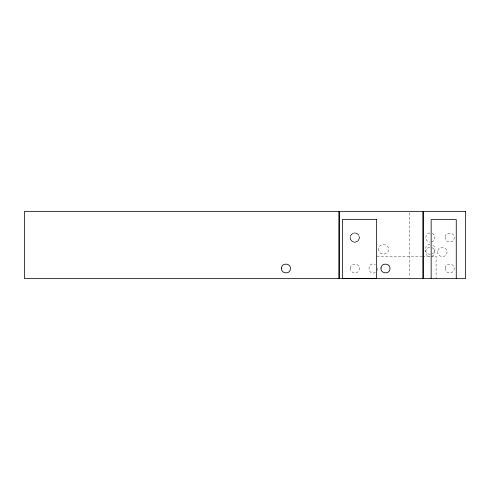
<?xml version="1.0" encoding="UTF-8"?>
<svg xmlns="http://www.w3.org/2000/svg" width="490" height="490" viewBox="0 0 490 490"><rect width="100%" height="100%" fill="white"/><g stroke="black" fill="none" stroke-linecap="round" stroke-linejoin="round"><path stroke-width="0.37" stroke-dasharray="2.45 1.84" d="M359.293 238.005L358.968 235.806M359.311 238.446L357.976 240.792M350.595 235.806L350.338 238.446M358.968 239.304L359.378 237.105L358.545 235.01M377.257 270.621L377.784 268.502L377.257 266.382M350.705 235.396L353.076 233.326M358.864 239.714L357.645 241.092M351.924 234.018C350.068 235.439 349.591 238.207 351.018 240.1M357.284 241.362L357.731 241.092M352.2 233.748L353.498 233.173M356.898 241.588L357.369 241.362M356.983 241.588L356.071 241.931M375.407 272.471C366.894 276.164 366.894 260.839 375.407 264.533M432.027 256.307C435.812 254.965 435.812 248.987 432.027 247.646M356.579 241.784L355.189 242.109M431.61 241.931C435.843 240.902 435.843 234.208 431.61 233.173M431.616 254.041C436.149 252.938 436.149 245.772 431.616 244.663M353.413 233.173L353.933 233.069M353.847 233.069L354.374 233.001M355.716 242.042L354.742 242.134M429.828 233.001C424.487 233.24 424.487 241.87 429.828 242.109M429.773 247.309C424.297 247.554 424.297 256.393 429.773 256.644M354.288 233.001L354.827 232.977M430.189 244.455C423.875 244.161 423.875 254.549 430.189 254.255M376.896 256.215L421.682 256.215M422.441 256.215L436.106 256.215L436.106 278.639M354.742 232.977L355.274 233.001M354.288 242.109L354.827 242.134M355.189 233.001L355.716 233.069M353.847 242.042L354.374 242.109M355.63 233.069L356.157 233.173M353.413 241.931L353.933 242.042M356.071 233.173L356.983 233.522M352.99 241.784L353.498 241.931M356.493 233.326L357.369 233.748M353.076 241.784L352.2 241.362M352.665 241.588L351.502 240.792M357.284 233.748L358.362 234.649M357.645 234.018L358.864 235.396M351.924 241.092L351.201 240.455M351.287 240.455L350.362 238.881M409.536 212.893L409.536 277.107M350.393 268.061C349.554 273.806 359.048 274.743 359.348 268.943C360.187 263.197 350.693 262.26 350.393 268.061M378.77 248.877C377.857 255.131 388.196 256.154 388.521 249.833C389.434 243.579 379.095 242.556 378.77 248.877M437.699 251.517C436.823 257.501 446.715 258.475 447.027 252.436C447.897 246.446 438.011 245.472 437.699 251.517M445.128 237.105C444.277 242.948 453.93 243.904 454.236 238.005C455.088 232.156 445.435 231.207 445.128 237.105M445.232 268.061C444.399 273.806 453.893 274.743 454.187 268.943C455.026 263.197 445.533 262.26 445.232 268.061"/><path stroke-width="0.73" d="M456.264 278.639L456.264 219.606L431.151 219.606L431.151 278.639M281.487 268.061C280.648 273.806 290.141 274.743 290.441 268.943C291.281 263.197 281.787 262.26 281.487 268.061M381.012 268.061C380.179 273.806 389.666 274.743 389.966 268.943C390.806 263.197 381.312 262.26 381.012 268.061M465.5 211.362L24.5 211.362L24.5 278.639L465.5 278.639L465.5 211.362M376.449 219.361L342.516 219.361L342.516 278.608L376.449 278.608L376.449 219.361M423.103 278.639L423.103 211.362L423.084 278.639M339.117 278.639L339.117 211.362L339.08 278.639"/></g></svg>
